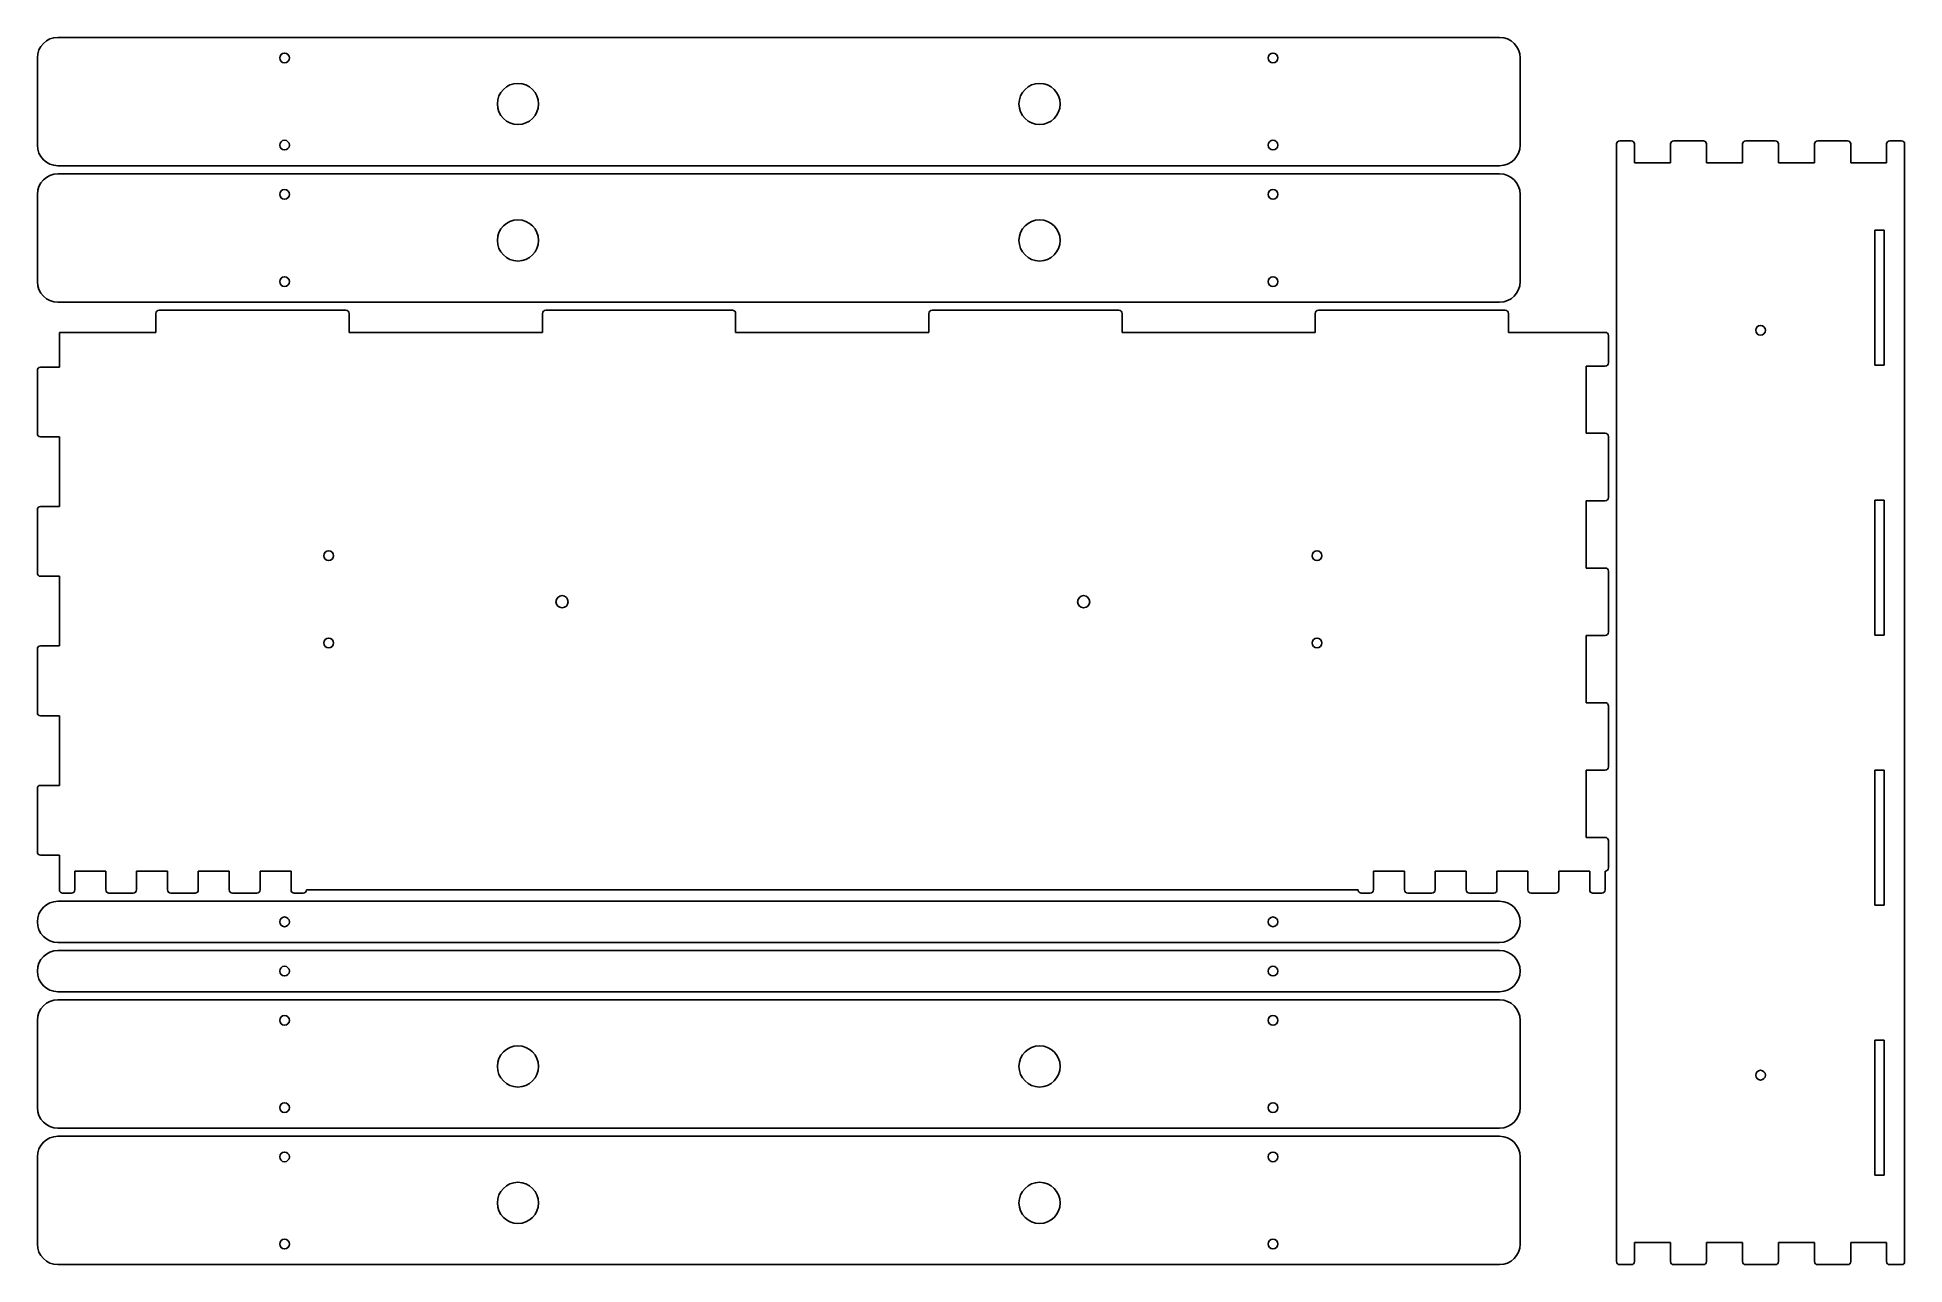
# Model space of a CAD drawing. Header units: millimetres. Extents: x 0 to 1152, y 0 to 757.
import ezdxf

# ---------------------------------------------------------------- set-up
doc = ezdxf.new("R2010")
doc.units = ezdxf.units.MM
doc.layers.add('SheetCutProfiles', color=7, linetype='CONTINUOUS')

msp = doc.modelspace()

# ---------------------------------------------------------------- linework, layer by layer
at = {"layer": 'SheetCutProfiles'}
for p, q in [((902.1, 757.2), (12.7, 757.2)), ((0, 690.7), (0, 744.5)), ((914.8, 690.7), (914.8, 744.5)), ((974.2, 691.4), (974.2, 2)), ((983.3, 693.4), (976.2, 693.4)), ((985.3, 679.8), (985.3, 691.4)), ((1007.5, 691.4), (1007.5, 679.8)), ((1027.8, 693.4), (1009.5, 693.4)), ((1029.8, 679.8), (1029.8, 691.4)), ((1052, 691.4), (1052, 679.8)), ((1072.2, 693.4), (1054, 693.4)), ((1074.2, 679.8), (1074.2, 691.4)), ((1096.4, 691.4), (1096.4, 679.8)), ((1116.7, 693.4), (1098.4, 693.4)), ((1118.7, 679.8), (1118.7, 691.4)), ((1140.9, 691.4), (1140.9, 679.8)), ((1150, 693.4), (1142.9, 693.4)), ((1152, 691.4), (1152, 2)), ((1007.5, 679.8), (985.3, 679.8)), ((1052, 679.8), (1029.8, 679.8)), ((1096.4, 679.8), (1074.2, 679.8)), ((1140.9, 679.8), (1118.7, 679.8)), ((902.1, 678), (12.7, 678)), ((12.7, 673), (902.1, 673)), ((0, 606.5), (0, 660.3)), ((914.8, 606.5), (914.8, 660.3)), ((1133.5, 554.9), (1133.5, 638.2)), ((1133.5, 638.2), (1139.3, 638.2)), ((1139.3, 638.2), (1139.3, 554.9)), ((12.7, 593.8), (902.1, 593.8)), ((75.2, 588.8), (190.4, 588.8)), ((313.6, 588.8), (428.8, 588.8)), ((552, 588.8), (667.2, 588.8)), ((790.4, 588.8), (905.6, 588.8)), ((73.2, 586.8), (73.2, 575.2)), ((192.4, 575.2), (192.4, 586.8)), ((311.6, 586.8), (311.6, 575.2)), ((430.8, 575.2), (430.8, 586.8)), ((550, 586.8), (550, 575.2)), ((669.2, 575.2), (669.2, 586.8)), ((788.4, 586.8), (788.4, 575.2)), ((907.6, 575.2), (907.6, 586.8)), ((13.6, 575.2), (73.2, 575.2)), ((13.6, 553.7), (13.6, 575.2)), ((192.4, 575.2), (311.6, 575.2)), ((430.8, 575.2), (550, 575.2)), ((669.2, 575.2), (788.4, 575.2)), ((907.6, 575.2), (967.2, 575.2)), ((969.2, 573.2), (969.2, 556.4)), ((13.6, 553.7), (2, 553.7)), ((955.6, 512.9), (955.6, 554.4)), ((967.2, 554.4), (955.6, 554.4)), ((1139.3, 554.9), (1133.5, 554.9)), ((0, 512.7), (0, 551.7)), ((2, 510.7), (13.6, 510.7)), ((13.6, 467.7), (13.6, 510.7)), ((955.6, 512.9), (967.2, 512.9)), ((969.2, 510.9), (969.2, 473.3)), ((0, 426.7), (0, 465.7)), ((13.6, 467.7), (2, 467.7)), ((955.6, 429.8), (955.6, 471.3)), ((967.2, 471.3), (955.6, 471.3)), ((1133.5, 388.3), (1133.5, 471.6)), ((1133.5, 471.6), (1139.3, 471.6)), ((1139.3, 471.6), (1139.3, 388.3)), ((955.6, 429.8), (967.2, 429.8)), ((969.2, 427.8), (969.2, 390.2)), ((2, 424.7), (13.6, 424.7)), ((13.6, 381.7), (13.6, 424.7)), ((13.6, 381.7), (2, 381.7)), ((955.6, 346.7), (955.6, 388.2)), ((967.2, 388.2), (955.6, 388.2)), ((1139.3, 388.3), (1133.5, 388.3)), ((0, 340.7), (0, 379.7)), ((955.6, 346.7), (967.2, 346.7)), ((2, 338.7), (13.6, 338.7)), ((13.6, 295.7), (13.6, 338.7)), ((969.2, 344.7), (969.2, 307.1)), ((955.6, 263.6), (955.6, 305.1)), ((967.2, 305.1), (955.6, 305.1)), ((1133.5, 221.8), (1133.5, 305.1)), ((1133.5, 305.1), (1139.3, 305.1)), ((1139.3, 305.1), (1139.3, 221.8)), ((0, 254.7), (0, 293.7)), ((13.6, 295.7), (2, 295.7)), ((955.6, 263.6), (967.2, 263.6)), ((969.2, 261.6), (969.2, 244.8)), ((2, 252.7), (13.6, 252.7)), ((13.6, 231.2), (13.6, 252.7)), ((23.1, 242.8), (23.1, 231.2)), ((42.2, 242.8), (23.1, 242.8)), ((42.2, 231.2), (42.2, 242.8)), ((61.2, 242.8), (61.2, 231.2)), ((80.3, 242.8), (61.2, 242.8)), ((80.3, 231.2), (80.3, 242.8)), ((99.3, 242.8), (99.3, 231.2)), ((118.4, 242.8), (99.3, 242.8)), ((118.4, 231.2), (118.4, 242.8)), ((137.4, 242.8), (137.4, 231.2)), ((156.5, 242.8), (137.4, 242.8)), ((156.5, 231.2), (156.5, 242.8)), ((824.3, 242.8), (824.3, 231.2)), ((843.4, 242.8), (824.3, 242.8)), ((843.4, 231.2), (843.4, 242.8)), ((862.4, 242.8), (862.4, 231.2)), ((881.5, 242.8), (862.4, 242.8)), ((881.5, 231.2), (881.5, 242.8)), ((900.5, 242.8), (900.5, 231.2)), ((919.6, 242.8), (900.5, 242.8)), ((919.6, 231.2), (919.6, 242.8)), ((938.6, 242.8), (938.6, 231.2)), ((957.7, 242.8), (938.6, 242.8)), ((957.7, 231.2), (957.7, 242.8)), ((967.2, 231.2), (967.2, 242.8)), ((166, 231.2), (814.8, 231.2)), ((12.7, 224.2), (902.1, 224.2)), ((21.1, 229.2), (15.6, 229.2)), ((59.2, 229.2), (44.2, 229.2)), ((97.3, 229.2), (82.3, 229.2)), ((135.4, 229.2), (120.4, 229.2)), ((164, 229.2), (158.5, 229.2)), ((822.3, 229.2), (816.8, 229.2)), ((860.4, 229.2), (845.4, 229.2)), ((898.5, 229.2), (883.5, 229.2)), ((936.6, 229.2), (921.6, 229.2)), ((965.2, 229.2), (959.7, 229.2)), ((1139.3, 221.8), (1133.5, 221.8)), ((12.7, 198.8), (902.1, 198.8)), ((902.1, 193.8), (12.7, 193.8)), ((902.1, 168.4), (12.7, 168.4)), ((12.7, 163.4), (902.1, 163.4)), ((0, 96.9), (0, 150.7)), ((914.8, 96.9), (914.8, 150.7)), ((1133.5, 55.2), (1133.5, 138.5)), ((1133.5, 138.5), (1139.3, 138.5)), ((1139.3, 138.5), (1139.3, 55.2)), ((12.7, 84.2), (902.1, 84.2)), ((902.1, 79.2), (12.7, 79.2)), ((0, 12.7), (0, 66.5)), ((914.8, 12.7), (914.8, 66.5)), ((1139.3, 55.2), (1133.5, 55.2)), ((985.3, 13.6), (1007.5, 13.6)), ((985.3, 2), (985.3, 13.6)), ((1007.5, 13.6), (1007.5, 2)), ((1029.8, 13.6), (1052, 13.6)), ((1029.8, 2), (1029.8, 13.6)), ((1052, 13.6), (1052, 2)), ((1074.2, 13.6), (1096.4, 13.6)), ((1074.2, 2), (1074.2, 13.6)), ((1096.4, 13.6), (1096.4, 2)), ((1118.7, 13.6), (1140.9, 13.6)), ((1118.7, 2), (1118.7, 13.6)), ((1140.9, 13.6), (1140.9, 2)), ((902.1, 0), (12.7, 0)), ((983.3, 0), (976.2, 0)), ((1027.8, 0), (1009.5, 0)), ((1072.2, 0), (1054, 0)), ((1116.7, 0), (1098.4, 0)), ((1150, 0), (1142.9, 0))]:
    msp.add_line(p, q, dxfattribs=at)
for centre, radius in [((152.5, 744.5), 3), ((762.3, 744.5), 3), ((296.5, 716.1), 12.7), ((618.3, 716.1), 12.7), ((152.5, 690.7), 3), ((762.3, 690.7), 3), ((152.5, 660.3), 3), ((762.3, 660.3), 3), ((296.5, 631.9), 12.7), ((618.3, 631.9), 12.7), ((152.5, 606.5), 3), ((762.3, 606.5), 3), ((1063.1, 576.5), 3), ((179.7, 437.4), 3), ((789.5, 437.4), 3), ((323.7, 409), 3.75), ((645.5, 409), 3.75), ((179.7, 383.6), 3), ((789.5, 383.6), 3), ((152.5, 211.5), 3), ((762.3, 211.5), 3), ((152.5, 181.1), 3), ((762.3, 181.1), 3), ((152.5, 150.7), 3), ((762.3, 150.7), 3), ((296.5, 122.3), 12.7), ((618.3, 122.3), 12.7), ((1063.1, 116.9), 3), ((152.5, 96.9), 3), ((762.3, 96.9), 3), ((152.5, 66.5), 3), ((762.3, 66.5), 3), ((296.5, 38.1), 12.7), ((618.3, 38.1), 12.7), ((152.5, 12.7), 3), ((762.3, 12.7), 3)]:
    msp.add_circle(centre, radius, dxfattribs=at)
for centre, radius, start, end in [((12.7, 744.5), 12.7, 90, 180), ((902.1, 744.5), 12.7, 0, 90), ((976.2, 691.4), 2, 90, 180), ((983.3, 691.4), 2, 0, 90), ((1009.5, 691.4), 2, 90, 180), ((1027.8, 691.4), 2, 0, 90), ((1054, 691.4), 2, 90, 180), ((1072.2, 691.4), 2, 0, 90), ((1098.4, 691.4), 2, 90, 180), ((1116.7, 691.4), 2, 0, 90), ((1142.9, 691.4), 2, 90, 180), ((1150, 691.4), 2, 0, 90), ((12.7, 690.7), 12.7, 180, -90), ((902.1, 690.7), 12.7, -90, 0), ((12.7, 660.3), 12.7, 90, 180), ((902.1, 660.3), 12.7, 0, 90), ((12.7, 606.5), 12.7, 180, -90), ((902.1, 606.5), 12.7, -90, 0), ((75.2, 586.8), 2, 90, 180), ((190.4, 586.8), 2, 0, 90), ((313.6, 586.8), 2, 90, 180), ((428.8, 586.8), 2, 0, 90), ((552, 586.8), 2, 90, 180), ((667.2, 586.8), 2, 0, 90), ((790.4, 586.8), 2, 90, 180), ((905.6, 586.8), 2, 0, 90), ((967.2, 573.2), 2, 0, 90), ((2, 551.7), 2, 90, 180), ((967.2, 556.4), 2, -90, 0), ((2, 512.7), 2, 180, -90), ((967.2, 510.9), 2, 0, 90), ((967.2, 473.3), 2, -90, 0), ((2, 465.7), 2, 90, 180), ((2, 426.7), 2, 180, -90), ((967.2, 427.8), 2, 0, 90), ((2, 379.7), 2, 90, 180), ((967.2, 390.2), 2, -90, 0), ((967.2, 344.7), 2, 0, 90), ((2, 340.7), 2, 180, -90), ((967.2, 307.1), 2, -90, 0), ((2, 293.7), 2, 90, 180), ((2, 254.7), 2, 180, -90), ((967.2, 261.6), 2, 0, 90), ((967.2, 244.8), 2, -90, 0), ((15.6, 231.2), 2, 180, -90), ((21.1, 231.2), 2, -90, 0), ((44.2, 231.2), 2, 180, -90), ((59.2, 231.2), 2, -90, 0), ((82.3, 231.2), 2, 180, -90), ((97.3, 231.2), 2, -90, 0), ((120.4, 231.2), 2, 180, -90), ((135.4, 231.2), 2, -90, 0), ((158.5, 231.2), 2, 180, -90), ((164, 231.2), 2, -90, 0), ((816.8, 231.2), 2, 180, -90), ((822.3, 231.2), 2, -90, 0), ((845.4, 231.2), 2, 180, -90), ((860.4, 231.2), 2, -90, 0), ((883.5, 231.2), 2, 180, -90), ((898.5, 231.2), 2, -90, 0), ((921.6, 231.2), 2, 180, -90), ((936.6, 231.2), 2, -90, 0), ((959.7, 231.2), 2, 180, -90), ((965.2, 231.2), 2, -90, 0), ((12.7, 211.5), 12.7, 90, -90), ((902.1, 211.5), 12.7, -90, 90), ((12.7, 181.1), 12.7, 90, -90), ((902.1, 181.1), 12.7, -90, 90), ((12.7, 150.7), 12.7, 90, 180), ((902.1, 150.7), 12.7, 0, 90), ((12.7, 96.9), 12.7, 180, -90), ((902.1, 96.9), 12.7, -90, 0), ((12.7, 66.5), 12.7, 90, 180), ((902.1, 66.5), 12.7, 0, 90), ((12.7, 12.7), 12.7, 180, -90), ((902.1, 12.7), 12.7, -90, 0), ((976.2, 2), 2, 180, -90), ((983.3, 2), 2, -90, 0), ((1009.5, 2), 2, 180, -90), ((1027.8, 2), 2, -90, 0), ((1054, 2), 2, 180, -90), ((1072.2, 2), 2, -90, 0), ((1098.4, 2), 2, 180, -90), ((1116.7, 2), 2, -90, 0), ((1142.9, 2), 2, 180, -90), ((1150, 2), 2, -90, 0)]:
    msp.add_arc(centre, radius, start, end, dxfattribs=at)

doc.saveas('drawing.dxf')
